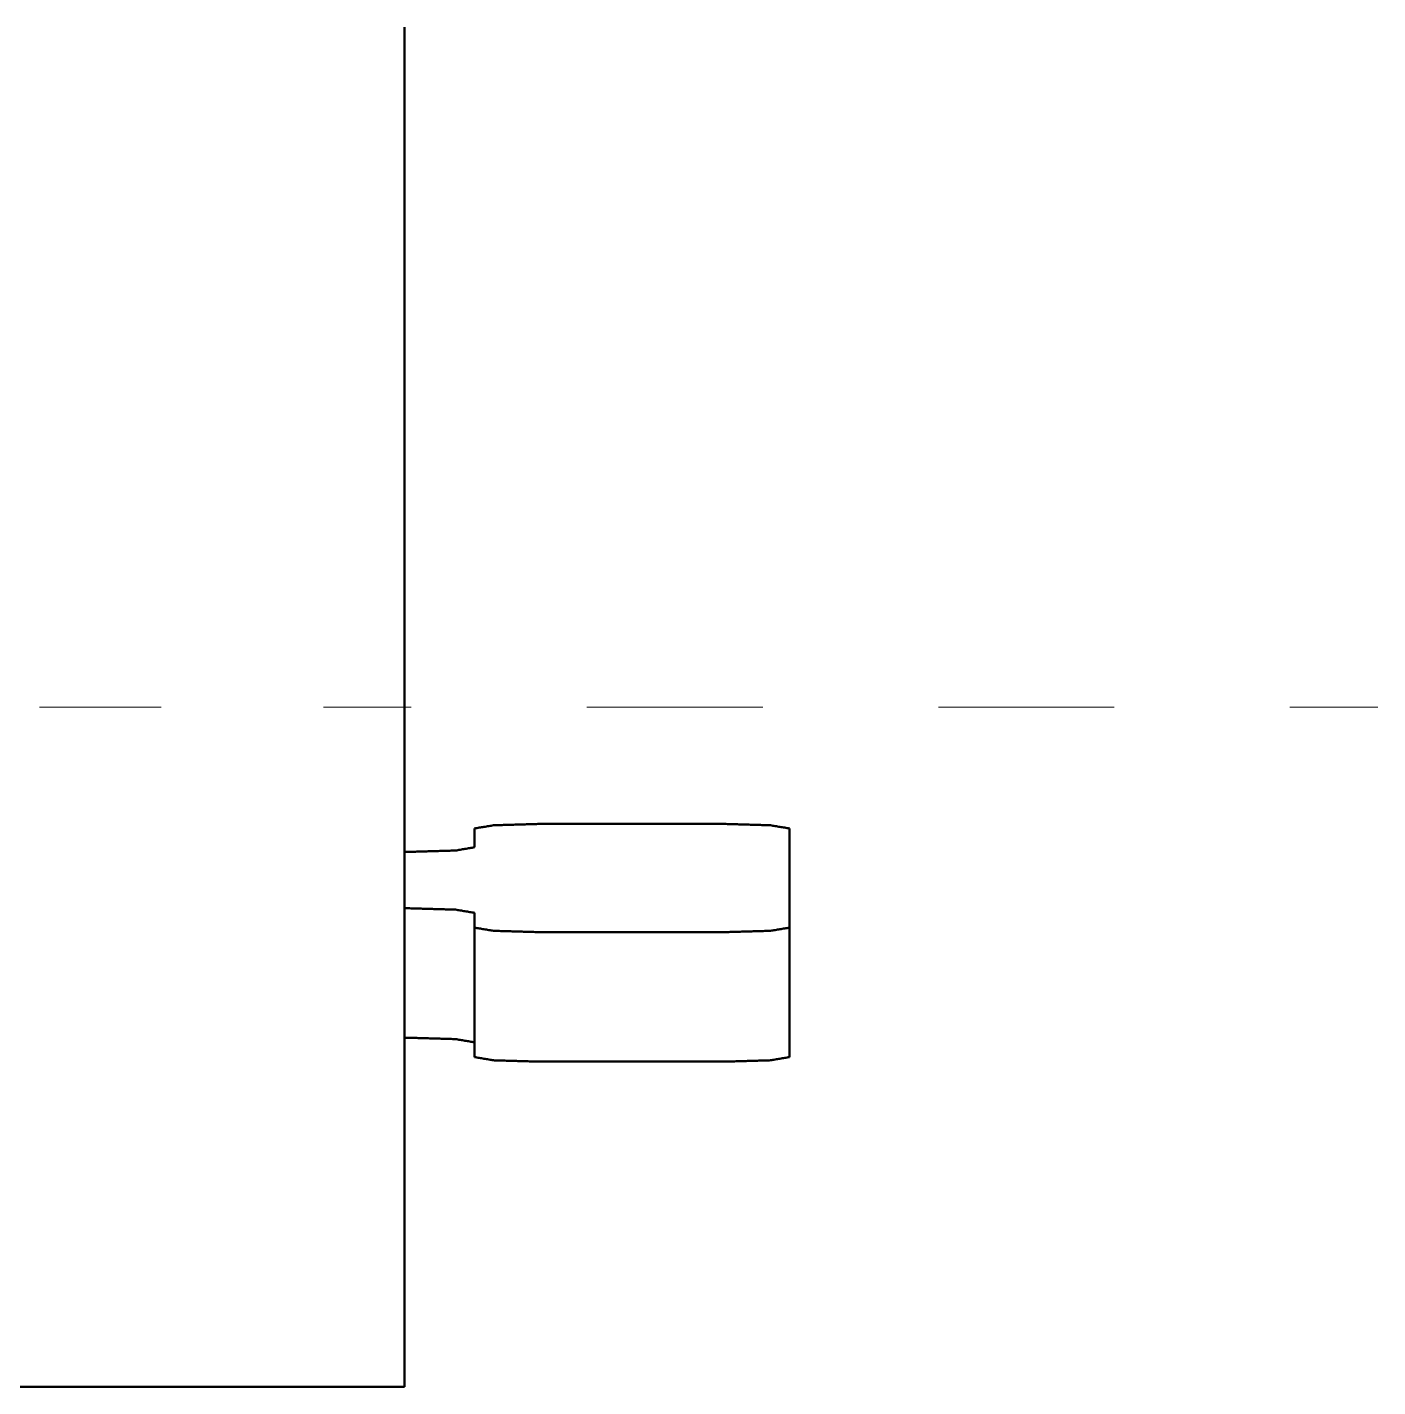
# Paper-space layout 'Layout1' of a CAD drawing. Header units: millimetres. Extents: x 0 to 420, y 0 to 297.
# Drawn here: x 196.79 to 205.12, y 33.06 to 41.44 of the extents above; entities that cross this region are included whole.
import ezdxf

# ---------------------------------------------------------------- set-up
doc = ezdxf.new("R2010")
doc.units = ezdxf.units.MM
doc.layers.add('170', color=7, linetype='Continuous', true_color=0xffffff)

psp = doc.layouts.get("Layout1")

# ---------------------------------------------------------------- linework, layer by layer
at = {"layer": '170', "color": 193, "linetype": 'Continuous', "lineweight": 13}
for p, q in [((196.868, 37.2482), (197.618, 37.2482)), ((198.618, 37.2482), (199.1597, 37.2482)), ((200.243, 37.2482), (201.3263, 37.2482)), ((202.4097, 37.2482), (203.493, 37.2482)), ((204.5763, 37.2482), (205.118, 37.2482))]:
    psp.add_line(p, q, dxfattribs=at)
at = {"layer": '170', "color": 155, "linetype": 'Continuous', "lineweight": 50}
for p, q in [((199.5496, 36.4996), (199.5496, 36.3834)), ((201.091, 36.5275), (199.9496, 36.5275)), ((201.491, 35.8884), (201.491, 36.4996)), ((199.1496, 36.3555), (199.1179, 36.3555)), ((199.1179, 36.0075), (199.1496, 36.0075)), ((199.5496, 35.9796), (199.5496, 35.8884)), ((199.5496, 35.0903), (199.5496, 35.8884)), ((201.491, 35.8884), (201.491, 35.0903)), ((199.9496, 35.8605), (201.091, 35.8605)), ((199.1179, 35.2095), (199.1496, 35.2095)), ((199.9496, 35.0624), (201.091, 35.0624)), ((193.118, 33.0582), (199.118, 33.0582))]:
    psp.add_line(p, q, dxfattribs=at)
at = {"layer": '170', "color": 155, "linetype": 'Continuous', "lineweight": 13}
for p, q in [((199.5496, 35.09), (199.5496, 35.888)), ((201.491, 35.888), (201.491, 35.09))]:
    psp.add_line(p, q, dxfattribs=at)
at = {"layer": '170', "color": 155, "linetype": 'Continuous', "lineweight": 50}
for points, knots in [([(199.118, 33.0582), (199.118, 33.4732), (199.118, 34.6358), (199.118, 36.3159), (199.118, 37.2482), (199.118, 39.0662), (199.118, 40.5241), (199.118, 41.3332), (199.118, 41.4383)], [0, 0, 0.049516, 0.188255, 0.38874, 0.5, 0.716942, 0.890916, 0.987464, 1, 1]), ([(199.9496, 36.5275), (199.6667, 36.5193), (199.5496, 36.4996)], [0, 0, 0.704278, 1, 1]), ([(201.491, 36.4996), (201.3739, 36.5193), (201.091, 36.5275)], [0, 0, 0.295722, 1, 1]), ([(199.5496, 36.3834), (199.4324, 36.3636), (199.1496, 36.3555)], [0, 0, 0.295722, 1, 1]), ([(199.1496, 36.0075), (199.4324, 35.9994), (199.5496, 35.9796)], [0, 0, 0.704278, 1, 1]), ([(199.5496, 35.8884), (199.6667, 35.8687), (199.9496, 35.8605)], [0, 0, 0.295722, 1, 1]), ([(201.091, 35.8605), (201.3739, 35.8687), (201.491, 35.8884)], [0, 0, 0.704278, 1, 1]), ([(199.5496, 35.1816), (199.4324, 35.2013), (199.1496, 35.2095)], [0, 0, 0.295722, 1, 1]), ([(199.9496, 35.0624), (199.6667, 35.0706), (199.5496, 35.0903)], [0, 0, 0.704278, 1, 1]), ([(201.491, 35.0903), (201.3739, 35.0706), (201.091, 35.0624)], [0, 0, 0.295722, 1, 1])]:
    psp.add_open_spline(points, degree=1, knots=knots, dxfattribs=at)

doc.saveas('drawing.dxf')
